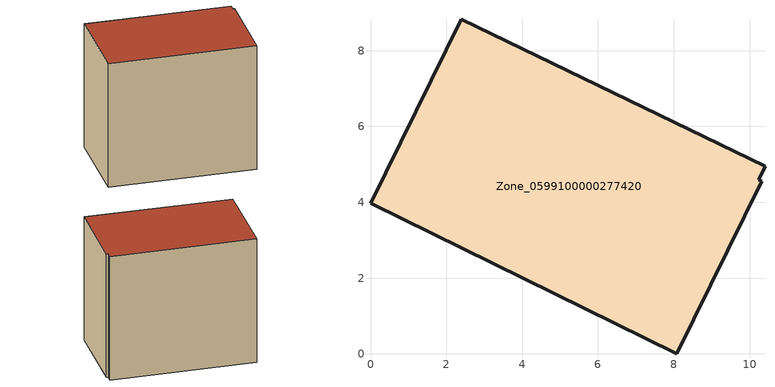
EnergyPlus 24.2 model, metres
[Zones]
Zone_0599100000277420
 floor ground (C_G): 0,3.97 2.39,8.83 10.41,4.95 10.24,4.6 10.32,4.55 8.08,0 z0
 wall outside (C_F): 2.39,8.83 0,3.97 8.08,0 10.32,4.55 10.24,4.6 10.41,4.95 2.39,8.83 z0:8.04
 roof outside (C_R): 8.08,0 10.32,4.55 10.24,4.6 10.41,4.95 2.39,8.83 0,3.97 z8.04
[BUILDING]
Pand.0599100000277420: North Axis=0; Terrain=City; Loads Convergence Tolerance Value=0.04; Temperature Convergence Tolerance Value=0.4; Solar Distribution=FullExterior; Maximum Number of Warmup Days=25; Minimum Number of Warmup Days=1
[Site:Location]
Rotterdam.The.Hague.AP_ZH_NLD Design_Conditions: Latitude=51.96; Longitude=4.45; Time Zone=1; Elevation=-4.5
[SITE:GROUNDTEMPERATURE:BUILDINGSURFACE]
18, 18, 18, 18, 18, 18, 18, 18, 18, 18, 18, 18
[MATERIAL] Thermal Absorptance=0.9; Solar Absorptance=0.7; Visible Absorptance=0.7
Name | Roughness | Thickness | Conductivity | Density | Specific Heat
G.TI.1975-1991 | MediumSmooth | 0.15 | 0.288461 | 540 | 1210
F.TI.1975-1991 | Rough | 0.3 | 0.230769 | 1920 | 840
R.TI.1975-1991 | MediumRough | 0.2 | 0.153846 | 1500 | 1000
[CONSTRUCTION]
C_G: G.TI.1975-1991
C_F: F.TI.1975-1991
C_R: R.TI.1975-1991
[ZONE]
Zone_0599100000277420: Type=1; Multiplier=1; Ceiling Height=Autocalculate; Volume=Autocalculate; Floor Area=autocalculate; Part of Total Floor Area=Yes
[ZONEINFILTRATION:DESIGNFLOWRATE]
Infil_Zone_0599100000277420: Zone or ZoneList or Space or SpaceList=Zone_0599100000277420; Schedule=AlwaysOn; Design Flow Rate Calculation Method=Flow/Area; Flow Rate per Floor Area=0.003; Constant Term Coefficient=1; Temperature Term Coefficient=0; Velocity Term Coefficient=0; Velocity Squared Term Coefficient=0
[HVACTEMPLATE:ZONE:IDEALLOADSAIRSYSTEM]
Zone_0599100000277420: Maximum Heating Supply Air Temperature=50; Minimum Cooling Supply Air Temperature=13; Maximum Heating Supply Air Humidity Ratio=0.0156; Minimum Cooling Supply Air Humidity Ratio=0.0077; Heating Limit=NoLimit; Cooling Limit=NoLimit; Dehumidification Control Type=ConstantSensibleHeatRatio; Cooling Sensible Heat Ratio=0.7; Dehumidification Setpoint=60; Humidification Control Type=None; Humidification Setpoint=30; Outdoor Air Method=None; Outdoor Air Flow Rate per Person=0.00944; Outdoor Air Flow Rate per Zone Floor Area=0; Outdoor Air Flow Rate per Zone=0; Demand Controlled Ventilation Type=None; Outdoor Air Economizer Type=NoEconomizer; Heat Recovery Type=None; Sensible Heat Recovery Effectiveness=0.7; Latent Heat Recovery Effectiveness=0.65
[ZONECONTROL:THERMOSTAT]
ThermostatControl_Zone_0599100000277420: Zone or ZoneList=Zone_0599100000277420; Control Type Schedule=DualSetpointControlType; Control 1=Thermostat_Zone_0599100000277420; Temperature Difference Between Cutout And Setpoint=0
[THERMOSTATSETPOINT:DUALSETPOINT]
Thermostat_Zone_0599100000277420: Heating Setpoint Temperature Schedule=HeatingSetpoint_Zone_0599100000277420; Cooling Setpoint Temperature Schedule=CoolingSetpoint_Zone_0599100000277420
[SCHEDULE:COMPACT]
HeatingSetpoint_Zone_0599100000277420: Through: 12/31, For: AllDays, Until: 24:00, 21
CoolingSetpoint_Zone_0599100000277420: Through: 12/31, For: AllDays, Until: 24:00, 24
DualSetpointControlType: Through: 12/31, For: AllDays, Until: 24:00, 4
AlwaysOn: Through: 12/31, For: AllDays, Until: 24:00, 1
